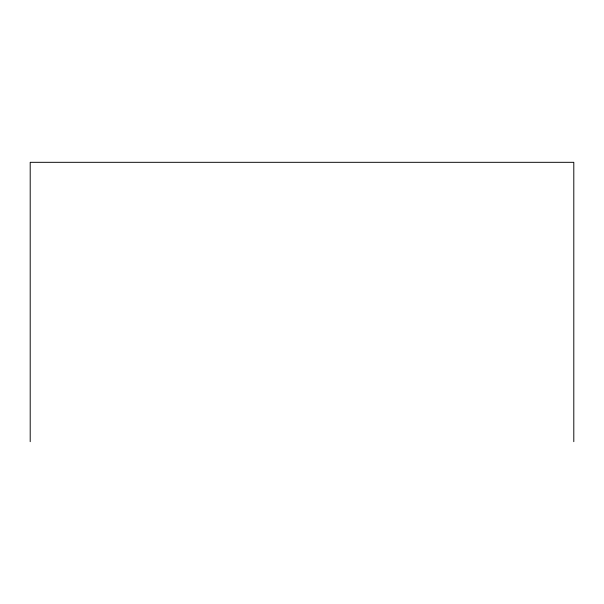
<?xml version="1.0" encoding="UTF-8"?>
<svg xmlns="http://www.w3.org/2000/svg" width="604" height="604" viewBox="0 0 604 604"><rect width="100%" height="100%" fill="white"/><g stroke="black" fill="none" stroke-linecap="round" stroke-linejoin="round"><path stroke-width="0.91" d="M573.8 441.683L573.8 162.317L30.2 162.317L30.2 441.683"/></g></svg>
